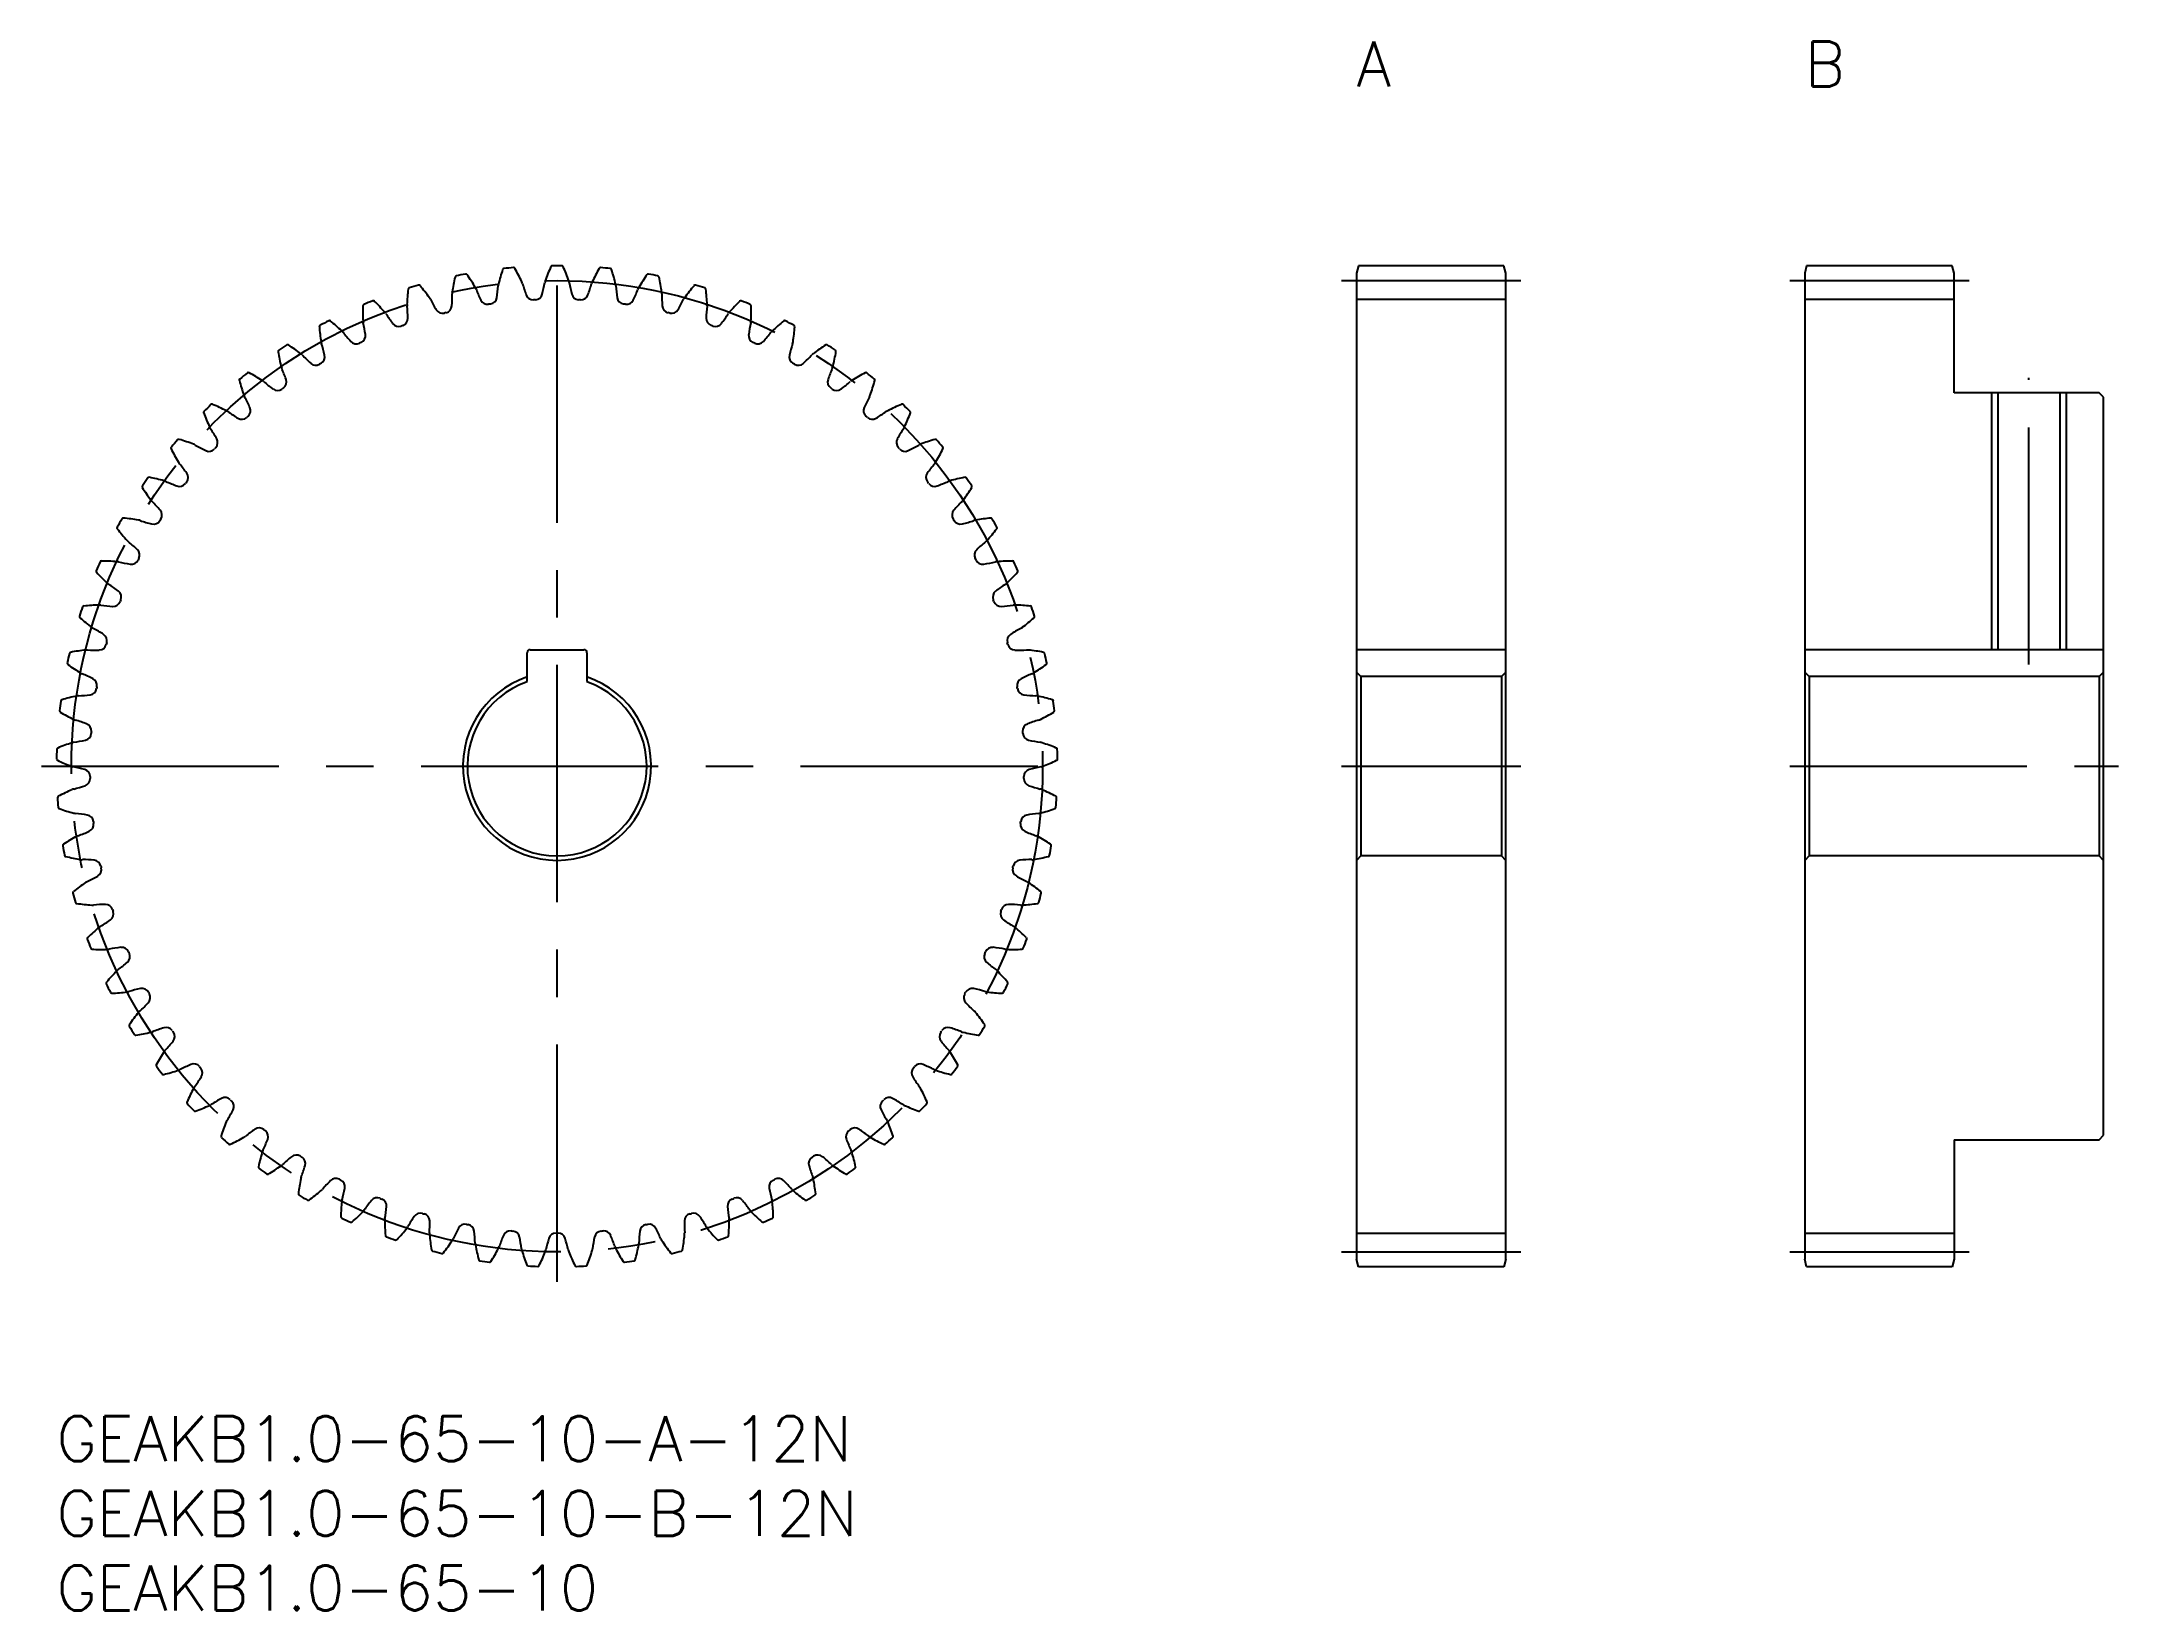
# Model space of a CAD drawing. Extents: x -1 to 138, y -13 to 92.
import ezdxf

# ---------------------------------------------------------------- set-up
doc = ezdxf.new("R2010")
doc.units = 0
doc.header["$LTSCALE"] = 0.5
doc.linetypes.add('CENTER', pattern=[50.8, 31.75, -6.35, 6.35, -6.35])
for name, color, linetype in [('MSM_CENTER', 1, 'CENTER'), ('MSM_CONTINUOUS', 7, 'CONTINUOUS'), ('MSM_NARROW', 5, 'CONTINUOUS'), ('MSM_PART_NUMBER', 7, 'CONTINUOUS')]:
    doc.layers.add(name, color=color, linetype=linetype)
doc.styles.get("Standard").update_dxf_attribs({"font": 'txt.shx', "height": 2, "bigfont": 'bigfont.shx'})

# ---------------------------------------------------------------- blocks, each defined once
blk = doc.blocks.new('*U3')
at = {"layer": 'MSM_PART_NUMBER'}
blk.add_text('GEAKB1.0-65-10-B-12N', height=3, dxfattribs=at).set_placement((0, -8))
blk = doc.blocks.new('*U4')
at = {"layer": 'MSM_PART_NUMBER'}
blk.add_text('GEAKB1.0-65-10-A-12N', height=3, dxfattribs=at).set_placement((0, -3))
blk = doc.blocks.new('*U5')
at = {"layer": 'MSM_PART_NUMBER'}
blk.add_text('GEAKB1.0-65-10', height=3, dxfattribs=at).set_placement((0, -13))
blk = doc.blocks.new('*U6')
at = {"layer": 'MSM_PART_NUMBER'}
blk.add_text('A', height=3, dxfattribs=at).set_placement((87, 89))
blk = doc.blocks.new('*U7')
at = {"layer": 'MSM_PART_NUMBER'}
blk.add_text('B', height=3, dxfattribs=at).set_placement((117, 89))

msp = doc.modelspace()

# ---------------------------------------------------------------- linework, layer by layer
at = {"layer": 'MSM_CENTER'}
for p, q in [((33.5, 9), (33.5, 78)), ((86, 76), (98, 76)), ((116, 76), (128, 76)), ((132, 50.3), (132, 69.5)), ((-1, 43.5), (68, 43.5)), ((86, 43.5), (98, 43.5)), ((116, 43.5), (138, 43.5)), ((86, 11), (98, 11)), ((116, 11), (128, 11))]:
    msp.add_line(p, q, dxfattribs=at)
msp.add_circle((33.5, 43.5), 32.5, dxfattribs=at)
at = {"layer": 'MSM_CONTINUOUS'}
for p, q in [((87.13, 77), (87, 76.5)), ((87, 76.5), (87, 10.5)), ((96.87, 77), (87.13, 77)), ((97, 76.5), (96.87, 77)), ((97, 10.5), (97, 76.5)), ((117.13, 77), (117, 76.5)), ((117, 76.5), (117, 10.5)), ((126.87, 77), (117.13, 77)), ((127, 76.5), (126.87, 77)), ((127, 68.5), (127, 76.5)), ((87, 74.75), (97, 74.75)), ((117, 74.75), (127, 74.75)), ((136.7, 68.5), (127, 68.5)), ((129.93, 68.5), (129.93, 51.3)), ((134.07, 68.5), (134.07, 51.3)), ((137, 68.2), (136.7, 68.5)), ((137, 18.8), (137, 68.2)), ((31.5, 49.16), (31.5, 51.1)), ((31.7, 51.3), (35.3, 51.3)), ((35.5, 51.1), (35.5, 49.16)), ((97, 51.3), (87, 51.3)), ((137, 51.3), (117, 51.3)), ((87.3, 49.5), (87, 49.8)), ((96.7, 49.5), (87.3, 49.5)), ((87.3, 49.5), (87.3, 37.5)), ((97, 49.8), (96.7, 49.5)), ((96.7, 49.5), (96.7, 37.5)), ((117.3, 49.5), (117, 49.8)), ((136.7, 49.5), (117.3, 49.5)), ((117.3, 49.5), (117.3, 37.5)), ((137, 49.8), (136.7, 49.5)), ((136.7, 49.5), (136.7, 37.5)), ((87.3, 37.5), (87, 37.2)), ((96.7, 37.5), (87.3, 37.5)), ((97, 37.2), (96.7, 37.5)), ((117.3, 37.5), (117, 37.2)), ((136.7, 37.5), (117.3, 37.5)), ((137, 37.2), (136.7, 37.5)), ((127, 18.5), (127, 10.5)), ((127, 18.5), (136.7, 18.5)), ((136.7, 18.5), (137, 18.8)), ((87, 12.25), (97, 12.25)), ((117, 12.25), (127, 12.25)), ((87.13, 10), (87, 10.5)), ((96.87, 10), (87.13, 10)), ((97, 10.5), (96.87, 10)), ((117.13, 10), (117, 10.5)), ((126.87, 10), (117.13, 10)), ((127, 10.5), (126.87, 10))]:
    msp.add_line(p, q, dxfattribs=at)
for centre, radius, start, end in [((40.13, 73.31), 10.83, 161.536, 166.9231), ((29.95, 76.71), 0.1, 96.0942, 161.5359), ((33.5, 43.5), 33.5, 94.9827, 96.0942), ((30.6, 76.77), 0.1, 29.541, 94.9827), ((21.26, 71.48), 10.83, 24.1538, 29.541), ((42.98, 72.53), 10.83, 155.9975, 161.3846), ((33.18, 76.9), 0.1, 90.5557, 155.9975), ((33.5, 43.5), 33.5, 89.4443, 90.5557), ((33.82, 76.9), 0.1, 24.0025, 89.4443), ((24.02, 72.53), 10.83, 18.6154, 24.0025), ((45.74, 71.48), 10.83, 150.459, 155.8462), ((36.4, 76.77), 0.1, 85.0169, 150.459), ((33.5, 43.5), 33.5, 83.9058, 85.0173), ((37.05, 76.71), 0.1, 18.464, 83.9058), ((26.87, 73.31), 10.83, 13.0769, 18.464), ((34.28, 74.03), 10.83, 172.6129, 178), ((23.64, 75.41), 0.1, 107.1711, 172.6129), ((33.5, 43.5), 33.5, 106.0596, 107.1711), ((24.26, 75.6), 0.1, 40.6179, 106.0596), ((16.11, 68.61), 10.83, 35.2308, 40.6179), ((16.48, 74.91), 10, 356.5677, 1.1321), ((27.31, 75.13), 0.829, 172.4613, 181.1319), ((37.23, 73.81), 10.83, 167.0744, 172.4615), ((26.77, 76.21), 0.1, 101.6327, 167.0744), ((33.5, 43.5), 33.5, 100.5212, 101.6327), ((27.4, 76.34), 0.1, 35.0794, 100.5212), ((18.62, 70.17), 10.83, 29.6923, 35.0794), ((27.31, 75.13), 0.829, 21.0219, 29.6925), ((37.42, 79.01), 10, 201.0217, 205.5862), ((19.59, 76.41), 10, 351.0292, 355.5936), ((30.39, 75.58), 0.829, 166.9229, 175.5935), ((30.39, 75.58), 0.829, 15.4835, 24.154), ((40.83, 78.47), 10, 195.4833, 200.0477), ((32.03, 75.22), 0.5, 272.6518, 345.4908), ((22.83, 77.6), 10, 345.4908, 350.0552), ((33.5, 75.73), 0.829, 161.3844, 170.055), ((33.5, 75.73), 0.829, 9.945, 18.6156), ((44.17, 77.6), 10, 189.9448, 194.5092), ((34.97, 75.22), 0.5, 194.5092, 267.3482), ((26.17, 78.47), 10, 339.9523, 344.5167), ((36.61, 75.58), 0.829, 155.846, 164.5165), ((36.61, 75.58), 0.829, 4.4065, 13.0771), ((47.41, 76.41), 10, 184.4064, 188.9708), ((29.58, 79.01), 10, 334.4138, 338.9783), ((39.69, 75.13), 0.829, 150.3075, 158.9781), ((48.38, 70.17), 10.83, 144.9206, 150.3077), ((39.6, 76.34), 0.1, 79.4784, 144.9206), ((33.5, 43.5), 33.5, 78.3673, 79.4788), ((40.23, 76.21), 0.1, 12.9256, 78.3673), ((29.77, 73.81), 10.83, 7.5385, 12.9256), ((39.69, 75.13), 0.829, 358.8681, 7.5387), ((50.52, 74.91), 10, 178.8679, 183.4323), ((50.89, 68.61), 10.83, 139.3821, 144.7692), ((42.74, 75.6), 0.1, 73.94, 139.3821), ((33.5, 43.5), 33.5, 72.8289, 73.9404), ((43.36, 75.41), 0.1, 7.3871, 72.8289), ((32.72, 74.03), 10.83, 2, 7.3871), ((31.33, 73.96), 10.83, 178.1513, 183.5385), ((20.61, 74.31), 0.1, 112.7096, 178.1513), ((33.5, 43.5), 33.5, 111.5981, 112.7096), ((21.21, 74.55), 0.1, 46.1563, 111.5981), ((13.77, 66.81), 10.83, 40.7692, 46.1563), ((21.35, 73.35), 0.829, 32.0989, 40.7694), ((30.52, 79.1), 10, 212.0987, 216.6631), ((24.29, 74.38), 0.829, 177.9998, 186.6704), ((13.53, 73.12), 10, 2.1061, 6.6706), ((24.29, 74.38), 0.829, 26.5604, 35.231), ((33.97, 79.22), 10, 206.5602, 211.1246), ((25.84, 74.31), 0.5, 211.1246, 283.9636), ((33.5, 43.5), 31.25, 103.7287, 103.9636), ((25.96, 74.34), 0.5, 283.7287, 356.5677), ((28.85, 74.91), 0.5, 205.5862, 278.4251), ((33.5, 43.5), 31.25, 98.1903, 98.4251), ((28.98, 74.93), 0.5, 278.1903, 351.0292), ((31.9, 75.21), 0.5, 200.0477, 272.8867), ((33.5, 43.5), 31.25, 92.6518, 92.8867), ((33.5, 43.5), 31.25, 87.1133, 87.3482), ((35.1, 75.21), 0.5, 267.1134, 339.9523), ((38.02, 74.93), 0.5, 188.9708, 261.8097), ((33.5, 43.5), 31.25, 81.5749, 81.8097), ((38.15, 74.91), 0.5, 261.5749, 334.4138), ((41.04, 74.34), 0.5, 183.4323, 256.2713), ((33.5, 43.5), 31.25, 76.0364, 76.2713), ((41.16, 74.31), 0.5, 256.0364, 328.8754), ((33.03, 79.22), 10, 328.8754, 333.4398), ((42.71, 74.38), 0.829, 144.769, 153.4396), ((53.47, 73.12), 10, 173.3294, 177.8939), ((42.71, 74.38), 0.829, 353.3296, 2.0002), ((36.48, 79.1), 10, 323.3369, 327.9013), ((45.65, 73.35), 0.829, 139.2306, 147.9011), ((53.23, 66.81), 10.83, 133.8437, 139.2308), ((45.79, 74.55), 0.1, 68.4019, 133.8437), ((33.5, 43.5), 33.5, 67.2904, 68.4019), ((46.39, 74.31), 0.1, 1.8487, 67.2904), ((35.67, 73.96), 10.83, 356.4615, 1.8487), ((17.69, 72.92), 0.1, 118.248, 183.6898), ((28.4, 73.61), 10.83, 183.6898, 189.0769), ((33.5, 43.5), 33.5, 117.1366, 118.248), ((18.27, 73.22), 0.1, 51.6948, 117.1366), ((11.61, 64.8), 10.83, 46.3077, 51.6948), ((18.52, 72.03), 0.829, 37.6373, 46.3079), ((27.1, 78.65), 10, 217.6371, 222.2016), ((20.18, 72.32), 0.5, 294.8057, 7.6446), ((21.35, 73.35), 0.829, 183.5383, 192.2088), ((10.76, 71.06), 10, 7.6446, 12.209), ((22.9, 73.43), 0.5, 216.6631, 289.502), ((33.5, 43.5), 31.25, 109.2672, 109.502), ((23.02, 73.47), 0.5, 289.2672, 2.1061), ((43.98, 73.47), 0.5, 177.8938, 250.7328), ((33.5, 43.5), 31.25, 70.498, 70.7328), ((44.1, 73.43), 0.5, 250.498, 323.3369), ((56.24, 71.06), 10, 167.791, 172.3554), ((46.82, 72.32), 0.5, 172.3554, 245.1944), ((45.65, 73.35), 0.829, 347.7912, 356.4617), ((39.9, 78.65), 10, 317.7984, 322.3629), ((48.48, 72.03), 0.829, 133.6921, 142.3627), ((55.39, 64.8), 10.83, 128.3052, 133.6923), ((48.73, 73.22), 0.1, 62.8634, 128.3052), ((33.5, 43.5), 33.5, 61.752, 62.8634), ((38.6, 73.61), 10.83, 350.9231, 356.3102), ((49.31, 72.92), 0.1, 356.3102, 61.752), ((14.93, 71.26), 0.1, 123.7865, 189.2283), ((25.52, 72.98), 10.83, 189.2283, 194.6154), ((33.5, 43.5), 33.5, 122.675, 123.7865), ((15.47, 71.61), 0.1, 57.2333, 122.675), ((9.66, 62.59), 10.83, 51.8462, 57.2333), ((15.84, 70.46), 0.829, 43.1758, 51.8463), ((23.74, 77.87), 10, 223.1756, 227.74), ((18.52, 72.03), 0.829, 189.0767, 197.7473), ((17.46, 70.9), 0.5, 300.3441, 13.1831), ((8.21, 68.73), 10, 13.1831, 17.7475), ((20.06, 72.27), 0.5, 222.2016, 295.0405), ((33.5, 43.5), 31.25, 114.8056, 115.0405), ((33.5, 43.5), 31.25, 64.9595, 65.1944), ((46.94, 72.27), 0.5, 244.9595, 317.7985), ((49.54, 70.9), 0.5, 166.8169, 239.6559), ((58.79, 68.73), 10, 162.2525, 166.8169), ((48.48, 72.03), 0.829, 342.2527, 350.9233), ((43.26, 77.87), 10, 312.26, 316.8244), ((51.16, 70.46), 0.829, 128.1537, 136.8242), ((57.34, 62.59), 10.83, 122.7667, 128.1538), ((51.53, 71.61), 0.1, 57.325, 122.7667), ((33.5, 43.5), 33.5, 56.2135, 57.325), ((41.48, 72.98), 10.83, 345.3846, 350.7717), ((52.07, 71.26), 0.1, 350.7717, 56.2135), ((33.5, 43.5), 33.5, 128.2135, 129.325), ((12.84, 69.74), 0.1, 62.7717, 128.2135), ((7.93, 60.2), 10.83, 57.3846, 62.7717), ((15.84, 70.46), 0.829, 194.6152, 203.2858), ((5.89, 66.18), 10, 18.7215, 23.286), ((17.35, 70.83), 0.5, 227.74, 300.579), ((33.5, 43.5), 31.25, 120.3441, 120.579), ((33.5, 43.5), 31.25, 59.421, 59.6559), ((49.65, 70.83), 0.5, 239.421, 312.26), ((61.11, 66.18), 10, 156.714, 161.2785), ((51.16, 70.46), 0.829, 336.7142, 345.3848), ((59.07, 60.2), 10.83, 117.2283, 122.6154), ((54.16, 69.74), 0.1, 51.7865, 117.2283), ((33.5, 43.5), 33.5, 50.675, 51.7865), ((12.33, 69.34), 0.1, 129.325, 194.7667), ((22.71, 72.07), 10.83, 194.7667, 200.1538), ((13.32, 68.63), 0.829, 200.1537, 208.8242), ((3.83, 63.4), 10, 24.26, 28.8244), ((13.32, 68.63), 0.829, 48.7142, 57.3848), ((20.47, 76.76), 10, 228.714, 233.2785), ((14.79, 69.15), 0.5, 233.2785, 306.1174), ((33.5, 43.5), 31.25, 125.8826, 126.1174), ((14.89, 69.22), 0.5, 305.8826, 18.7215), ((52.11, 69.22), 0.5, 161.2785, 234.1174), ((33.5, 43.5), 31.25, 53.8826, 54.1174), ((52.21, 69.15), 0.5, 233.8826, 306.7215), ((46.53, 76.76), 10, 306.7215, 311.286), ((53.68, 68.63), 0.829, 122.6152, 131.2858), ((63.17, 63.4), 10, 151.1756, 155.74), ((53.68, 68.63), 0.829, 331.1758, 339.8463), ((44.29, 72.07), 10.83, 339.8462, 345.2333), ((54.67, 69.34), 0.1, 345.2333, 50.675), ((9.94, 67.17), 0.1, 134.8634, 200.3052), ((20.01, 70.9), 10.83, 200.3052, 205.6923), ((33.5, 43.5), 33.5, 133.752, 134.8634), ((10.4, 67.63), 0.1, 68.3102, 133.752), ((6.44, 57.65), 10.83, 62.9231, 68.3102), ((10.99, 66.56), 0.829, 54.2527, 62.9233), ((17.32, 75.35), 10, 234.2525, 238.8169), ((12.4, 67.22), 0.5, 238.8169, 311.6559), ((33.5, 43.5), 31.25, 131.421, 131.6559), ((12.49, 67.31), 0.5, 311.421, 24.26), ((54.51, 67.31), 0.5, 155.74, 228.579), ((33.5, 43.5), 31.25, 48.3441, 48.579), ((54.6, 67.22), 0.5, 228.3441, 301.1831), ((49.68, 75.35), 10, 301.1831, 305.7475), ((56.01, 66.56), 0.829, 117.0767, 125.7473), ((60.56, 57.65), 10.83, 111.6898, 117.0769), ((56.6, 67.63), 0.1, 46.248, 111.6898), ((33.5, 43.5), 33.5, 45.1366, 46.248), ((46.99, 70.9), 10.83, 334.3077, 339.6948), ((57.06, 67.17), 0.1, 339.6948, 45.1366), ((33.5, 43.5), 33.5, 139.2904, 140.4019), ((8.18, 65.28), 0.1, 73.8487, 139.2904), ((5.2, 54.97), 10.83, 68.4615, 73.8487), ((10.99, 66.56), 0.829, 205.6921, 214.3627), ((2.05, 60.45), 10, 29.7984, 34.3629), ((10.29, 65.17), 0.5, 316.9595, 29.7985), ((56.71, 65.17), 0.5, 150.2015, 223.0405), ((64.95, 60.45), 10, 145.6371, 150.2016), ((56.01, 66.56), 0.829, 325.6373, 334.3079), ((61.8, 54.97), 10.83, 106.1513, 111.5385), ((58.82, 65.28), 0.1, 40.7096, 106.1513), ((33.5, 43.5), 33.5, 39.5981, 40.7096), ((7.76, 64.79), 0.1, 140.4019, 205.8437), ((17.42, 69.47), 10.83, 205.8437, 211.2308), ((8.87, 64.28), 0.829, 59.7912, 68.4617), ((14.32, 73.64), 10, 239.791, 244.3554), ((10.21, 65.07), 0.5, 244.3554, 317.1944), ((33.5, 43.5), 31.25, 136.9595, 137.1944), ((33.5, 43.5), 31.25, 42.8056, 43.0405), ((56.79, 65.07), 0.5, 222.8057, 295.6446), ((52.68, 73.64), 10, 295.6446, 300.209), ((58.13, 64.28), 0.829, 111.5383, 120.2088), ((49.58, 69.47), 10.83, 328.7692, 334.1563), ((59.24, 64.79), 0.1, 334.1563, 39.5981), ((33.5, 43.5), 33.5, 144.8289, 145.9404), ((6.2, 62.74), 0.1, 79.3871, 144.8289), ((4.22, 52.19), 10.83, 74, 79.3871), ((6.98, 61.81), 0.829, 65.3296, 74.0002), ((11.5, 71.65), 10, 245.3294, 249.8939), ((8.87, 64.28), 0.829, 211.2306, 219.9011), ((0.56, 57.33), 10, 35.3369, 39.9013), ((8.31, 62.83), 0.5, 322.4979, 35.3369), ((58.69, 62.83), 0.5, 144.6631, 217.502), ((66.44, 57.33), 10, 140.0987, 144.6631), ((58.13, 64.28), 0.829, 320.0989, 328.7694), ((55.5, 71.65), 10, 290.1061, 294.6706), ((60.02, 61.81), 0.829, 105.9998, 114.6704), ((62.78, 52.19), 10.83, 100.6129, 106), ((60.8, 62.74), 0.1, 35.1711, 100.6129), ((33.5, 43.5), 33.5, 34.0596, 35.1711), ((5.83, 62.21), 0.1, 145.9404, 211.3821), ((14.99, 67.8), 10.83, 211.3821, 216.7692), ((6.98, 61.81), 0.829, 216.769, 225.4396), ((-0.62, 54.09), 10, 40.8754, 45.4398), ((8.23, 62.73), 0.5, 249.8938, 322.7328), ((33.5, 43.5), 31.25, 142.498, 142.7328), ((33.5, 43.5), 31.25, 37.2672, 37.502), ((58.77, 62.73), 0.5, 217.2672, 290.1061), ((67.62, 54.09), 10, 134.5602, 139.1246), ((60.02, 61.81), 0.829, 314.5604, 323.231), ((52.01, 67.8), 10.83, 323.2308, 328.6179), ((61.17, 62.21), 0.1, 328.6179, 34.0596), ((33.5, 43.5), 33.5, 150.3673, 151.4788), ((4.47, 60.01), 0.1, 84.9256, 150.3673), ((3.52, 49.32), 10.83, 79.5385, 84.9256), ((5.34, 59.16), 0.829, 70.8681, 79.5387), ((8.88, 69.39), 10, 250.8679, 255.4323), ((6.5, 60.2), 0.5, 255.4323, 328.2713), ((33.5, 43.5), 31.25, 148.0364, 148.2713), ((6.56, 60.31), 0.5, 328.0364, 40.8754), ((60.44, 60.31), 0.5, 139.1246, 211.9636), ((33.5, 43.5), 31.25, 31.7287, 31.9636), ((60.5, 60.2), 0.5, 211.7287, 284.5677), ((58.12, 69.39), 10, 284.5677, 289.1321), ((61.66, 59.16), 0.829, 100.4613, 109.1319), ((63.48, 49.32), 10.83, 95.0744, 100.4615), ((62.53, 60.01), 0.1, 29.6327, 95.0744), ((33.5, 43.5), 33.5, 28.5212, 29.6327), ((4.15, 59.45), 0.1, 151.4788, 216.9206), ((12.73, 65.9), 10.83, 216.9206, 222.3077), ((5.34, 59.16), 0.829, 222.3075, 230.9781), ((-1.48, 50.75), 10, 46.4138, 50.9783), ((68.48, 50.75), 10, 129.0217, 133.5862), ((61.66, 59.16), 0.829, 309.0219, 317.6925), ((54.27, 65.9), 10.83, 317.6923, 323.0794), ((62.85, 59.45), 0.1, 323.0794, 28.5212), ((33.5, 43.5), 33.5, 155.9058, 157.0173), ((3.01, 57.14), 0.1, 90.464, 155.9058), ((3.1, 46.4), 10.83, 85.0769, 90.464), ((3.96, 56.37), 0.829, 76.4065, 85.0771), ((6.5, 66.9), 10, 256.4064, 260.9708), ((5.01, 57.51), 0.5, 260.9708, 333.8097), ((5.07, 57.63), 0.5, 333.5749, 46.4138), ((33.5, 43.5), 31.25, 153.5749, 153.8097), ((61.93, 57.63), 0.5, 133.5861, 206.4251), ((33.5, 43.5), 31.25, 26.1903, 26.4251), ((61.99, 57.51), 0.5, 206.1903, 279.0292), ((60.5, 66.9), 10, 279.0292, 283.5936), ((63.04, 56.37), 0.829, 94.9229, 103.5935), ((63.9, 46.4), 10.83, 89.536, 94.9231), ((63.99, 57.14), 0.1, 24.0942, 89.536), ((33.5, 43.5), 33.5, 22.9827, 24.0942), ((2.75, 56.54), 0.1, 157.0173, 222.459), ((10.67, 63.79), 10.83, 222.459, 227.8462), ((3.96, 56.37), 0.829, 227.846, 236.5165), ((-2.02, 47.34), 10, 51.9523, 56.5167), ((69.02, 47.34), 10, 123.4833, 128.0477), ((63.04, 56.37), 0.829, 303.4835, 312.154), ((56.33, 63.79), 10.83, 312.1538, 317.541), ((64.25, 56.54), 0.1, 317.541, 22.9827), ((1.84, 54.13), 0.1, 96.0025, 161.4443), ((2.96, 43.45), 10.83, 90.6154, 96.0025), ((2.85, 53.46), 0.829, 81.945, 90.6156), ((4.37, 64.18), 10, 261.9448, 266.5092), ((3.79, 54.7), 0.5, 266.5092, 339.3482), ((3.84, 54.82), 0.5, 339.1133, 51.9523), ((33.5, 43.5), 31.25, 159.1133, 159.3482), ((63.16, 54.82), 0.5, 128.0477, 200.8867), ((33.5, 43.5), 31.25, 20.6518, 20.8867), ((63.21, 54.7), 0.5, 200.6518, 273.4908), ((62.63, 64.18), 10, 273.4908, 278.0552), ((64.15, 53.46), 0.829, 89.3844, 98.055), ((64.04, 43.45), 10.83, 83.9975, 89.3846), ((65.16, 54.13), 0.1, 18.5557, 83.9975), ((33.5, 43.5), 33.5, 161.4443, 162.5557), ((1.64, 53.51), 0.1, 162.5557, 227.9975), ((8.82, 61.49), 10.83, 227.9975, 233.3846), ((58.18, 61.49), 10.83, 306.6154, 312.0025), ((33.5, 43.5), 33.5, 17.4443, 18.5557), ((65.36, 53.51), 0.1, 312.0025, 17.4443), ((2.85, 53.46), 0.829, 233.3844, 242.055), ((-2.22, 43.89), 10, 57.4908, 62.0552), ((2.85, 51.78), 0.5, 272.0477, 344.8867), ((2.88, 51.9), 0.5, 344.6518, 57.4908), ((33.5, 43.5), 31.25, 164.6518, 164.8867), ((64.12, 51.9), 0.5, 122.5092, 195.3482), ((33.5, 43.5), 31.25, 15.1133, 15.3482), ((64.15, 51.78), 0.5, 195.1134, 267.9523), ((69.22, 43.89), 10, 117.9448, 122.5092), ((64.15, 53.46), 0.829, 297.945, 306.6156), ((33.5, 43.5), 33.5, 166.9827, 168.0942), ((0.82, 50.39), 0.1, 168.0942, 233.536), ((7.2, 59.02), 10.83, 233.536, 238.9231), ((0.96, 51.02), 0.1, 101.541, 166.9827), ((3.11, 40.51), 10.83, 96.1538, 101.541), ((2.03, 50.45), 0.829, 87.4835, 96.154), ((2.51, 61.27), 10, 267.4833, 272.0477), ((31.7, 51.1), 0.2, 90, 180), ((35.3, 51.1), 0.2, 0, 90), ((64.49, 61.27), 10, 267.9523, 272.5167), ((64.97, 50.45), 0.829, 83.8459, 92.5165), ((63.89, 40.51), 10.83, 78.459, 83.8462), ((59.8, 59.02), 10.83, 301.0769, 306.464), ((66.04, 51.02), 0.1, 13.0173, 78.459), ((33.5, 43.5), 33.5, 11.9058, 13.0173), ((66.18, 50.39), 0.1, 306.464, 11.9058), ((2.03, 50.45), 0.829, 238.9229, 247.5935), ((-2.09, 40.44), 10, 63.0292, 67.5936), ((2.19, 48.78), 0.5, 277.5862, 350.4251), ((2.21, 48.91), 0.5, 350.1903, 63.0292), ((33.5, 43.5), 31.25, 170.1903, 170.4251), ((33.5, 43.5), 6.3, 108.5094, 71.4906), ((33.5, 43.5), 6, 109.4712, 70.5288), ((64.79, 48.91), 0.5, 116.9708, 189.8097), ((33.5, 43.5), 31.25, 9.5749, 9.8097), ((64.81, 48.78), 0.5, 189.5749, 262.4138), ((69.09, 40.44), 10, 112.4064, 116.9708), ((64.97, 50.45), 0.829, 292.4065, 301.0771), ((33.5, 43.5), 33.5, 172.5212, 173.6327), ((0.38, 47.85), 0.1, 107.0794, 172.5212), ((3.54, 37.59), 10.83, 101.6923, 107.0794), ((1.51, 47.38), 0.829, 93.0219, 101.6925), ((0.94, 58.2), 10, 273.0217, 277.5862), ((66.06, 58.2), 10, 262.4138, 266.9783), ((65.49, 47.38), 0.829, 78.3075, 86.9781), ((63.46, 37.59), 10.83, 72.9206, 78.3077), ((66.62, 47.85), 0.1, 7.4788, 72.9206), ((33.5, 43.5), 33.5, 6.3673, 7.4788), ((0.31, 47.2), 0.1, 173.6327, 239.0744), ((5.82, 56.41), 10.83, 239.0744, 244.4615), ((1.51, 47.38), 0.829, 244.4613, 253.1319), ((-1.63, 37.02), 10, 68.5677, 73.1321), ((1.84, 45.86), 0.5, 355.7287, 68.5677), ((65.16, 45.86), 0.5, 111.4323, 184.2713), ((68.63, 37.02), 10, 106.8679, 111.4323), ((65.49, 47.38), 0.829, 286.8681, 295.5387), ((61.18, 56.41), 10.83, 295.5385, 300.9256), ((66.69, 47.2), 0.1, 300.9256, 6.3673), ((33.5, 43.5), 33.5, 178.0596, 179.1711), ((0.12, 44.63), 0.1, 112.6179, 178.0596), ((4.25, 34.72), 10.83, 107.2308, 112.6179), ((1.28, 44.28), 0.829, 98.5604, 107.231), ((-0.33, 54.99), 10, 278.5602, 283.1246), ((1.83, 45.73), 0.5, 283.1246, 355.9636), ((33.5, 43.5), 31.25, 175.7287, 175.9636), ((33.5, 43.5), 31.25, 4.0364, 4.2713), ((65.17, 45.73), 0.5, 184.0364, 256.8754), ((67.33, 54.99), 10, 256.8754, 261.4398), ((65.72, 44.28), 0.829, 72.769, 81.4396), ((62.75, 34.72), 10.83, 67.3821, 72.7692), ((66.88, 44.63), 0.1, 1.94, 67.3821), ((33.5, 43.5), 33.5, 0.8289, 1.9404), ((0.1, 43.98), 0.1, 179.1711, 244.6129), ((4.71, 53.68), 10.83, 244.6129, 250), ((1.28, 44.28), 0.829, 249.9998, 258.6704), ((-0.84, 33.66), 10, 74.1061, 78.6706), ((1.76, 42.8), 0.5, 1.2672, 74.1061), ((65.24, 42.8), 0.5, 105.8938, 178.7328), ((67.84, 33.66), 10, 101.3294, 105.8939), ((65.72, 44.28), 0.829, 281.3296, 290.0002), ((62.29, 53.68), 10.83, 290, 295.3871), ((66.9, 43.98), 0.1, 295.3871, 0.8289), ((5.23, 31.94), 10.83, 112.7692, 118.1563), ((1.36, 41.17), 0.829, 104.0989, 112.7694), ((-1.28, 51.67), 10, 284.0987, 288.6631), ((1.76, 42.67), 0.5, 288.6631, 1.502), ((33.5, 43.5), 31.25, 181.2672, 181.502), ((33.5, 43.5), 31.25, 358.498, 358.7328), ((65.24, 42.67), 0.5, 178.498, 251.3369), ((68.28, 51.67), 10, 251.3369, 255.9013), ((65.64, 41.17), 0.829, 67.2306, 75.9011), ((61.77, 31.94), 10.83, 61.8437, 67.2308), ((0.17, 41.4), 0.1, 118.1563, 183.5981), ((33.5, 43.5), 33.5, 183.5981, 184.7096), ((0.21, 40.76), 0.1, 184.7096, 250.1513), ((3.86, 50.85), 10.83, 250.1513, 255.5385), ((1.36, 41.17), 0.829, 255.5383, 264.2088), ((0.27, 30.39), 10, 79.6446, 84.209), ((66.73, 30.39), 10, 95.791, 100.3554), ((65.64, 41.17), 0.829, 275.7912, 284.4617), ((63.14, 50.85), 10.83, 284.4615, 289.8487), ((66.79, 40.76), 0.1, 289.8487, 355.2904), ((66.83, 41.4), 0.1, 356.4019, 61.8437), ((33.5, 43.5), 33.5, 355.2904, 356.4019), ((-1.91, 48.27), 10, 289.6371, 294.2016), ((1.97, 39.74), 0.5, 6.8056, 79.6446), ((1.99, 39.61), 0.5, 294.2015, 7.0405), ((33.5, 43.5), 31.25, 186.8056, 187.0405), ((33.5, 43.5), 31.25, 352.9595, 353.1944), ((65.01, 39.61), 0.5, 172.9595, 245.7985), ((65.03, 39.74), 0.5, 100.3554, 173.1944), ((68.91, 48.27), 10, 245.7984, 250.3629), ((0.52, 38.2), 0.1, 123.6948, 189.1366), ((33.5, 43.5), 33.5, 189.1366, 190.248), ((6.48, 29.27), 10.83, 118.3077, 123.6948), ((0.63, 37.56), 0.1, 190.248, 255.6898), ((1.73, 38.07), 0.829, 109.6373, 118.3079), ((65.27, 38.07), 0.829, 61.6921, 70.3627), ((60.52, 29.27), 10.83, 56.3052, 61.6923), ((66.37, 37.56), 0.1, 284.3102, 349.752), ((33.5, 43.5), 33.5, 349.752, 350.8634), ((66.48, 38.2), 0.1, 350.8634, 56.3052), ((3.29, 47.96), 10.83, 255.6898, 261.0769), ((1.73, 38.07), 0.829, 261.0767, 269.7473), ((1.69, 27.25), 10, 85.1831, 89.7475), ((-2.2, 44.83), 10, 295.1756, 299.74), ((2.48, 36.71), 0.5, 12.3441, 85.1831), ((2.51, 36.59), 0.5, 299.74, 12.579), ((33.5, 43.5), 31.25, 192.3441, 192.579), ((64.49, 36.59), 0.5, 167.421, 240.26), ((33.5, 43.5), 31.25, 347.421, 347.6559), ((64.52, 36.71), 0.5, 94.8169, 167.6559), ((69.2, 44.83), 10, 240.26, 244.8244), ((65.31, 27.25), 10, 90.2525, 94.8169), ((65.27, 38.07), 0.829, 270.2527, 278.9233), ((63.71, 47.96), 10.83, 278.9231, 284.3102), ((1.19, 35.04), 0.1, 129.2333, 194.675), ((33.5, 43.5), 33.5, 194.675, 195.7865), ((7.98, 26.72), 10.83, 123.8462, 129.2333), ((2.41, 35.03), 0.829, 115.1758, 123.8463), ((64.59, 35.03), 0.829, 56.1536, 64.8242), ((59.02, 26.72), 10.83, 50.7667, 56.1538), ((33.5, 43.5), 33.5, 344.2135, 345.325), ((65.81, 35.04), 0.1, 345.325, 50.7667), ((1.36, 34.41), 0.1, 195.7865, 261.2283), ((3, 45.02), 10.83, 261.2283, 266.6154), ((2.41, 35.03), 0.829, 266.6152, 275.2858), ((3.4, 24.25), 10, 90.7215, 95.286), ((3.28, 33.75), 0.5, 17.8826, 90.7215), ((3.32, 33.63), 0.5, 305.2785, 18.1174), ((33.5, 43.5), 31.25, 197.8826, 198.1174), ((63.68, 33.63), 0.5, 161.8826, 234.7215), ((33.5, 43.5), 31.25, 341.8826, 342.1174), ((63.72, 33.75), 0.5, 89.2785, 162.1174), ((63.6, 24.25), 10, 84.714, 89.2785), ((64.59, 35.03), 0.829, 264.7142, 273.3848), ((64, 45.02), 10.83, 273.3846, 278.7717), ((65.64, 34.41), 0.1, 278.7717, 344.2135), ((2.16, 31.96), 0.1, 134.7717, 200.2135), ((9.72, 24.34), 10.83, 129.3846, 134.7717), ((3.37, 32.07), 0.829, 120.7142, 129.3848), ((-2.16, 41.38), 10, 300.714, 305.2785), ((69.16, 41.38), 10, 234.7215, 239.286), ((63.63, 32.07), 0.829, 50.6152, 59.2858), ((57.28, 24.34), 10.83, 45.2283, 50.6154), ((64.84, 31.96), 0.1, 339.7865, 45.2283), ((33.5, 43.5), 33.5, 200.2135, 201.325), ((2.39, 31.35), 0.1, 201.325, 266.7667), ((2.99, 42.07), 10.83, 266.7667, 272.1538), ((3.37, 32.07), 0.829, 272.1537, 280.8242), ((5.4, 21.44), 10, 96.26, 100.8244), ((4.37, 30.88), 0.5, 23.421, 96.26), ((4.42, 30.76), 0.5, 310.8169, 23.6559), ((33.5, 43.5), 31.25, 203.421, 203.6559), ((62.58, 30.76), 0.5, 156.3441, 229.1831), ((33.5, 43.5), 31.25, 336.3441, 336.579), ((62.63, 30.88), 0.5, 83.74, 156.579), ((61.6, 21.44), 10, 79.1756, 83.74), ((63.63, 32.07), 0.829, 259.1758, 267.8463), ((64.01, 42.07), 10.83, 267.8462, 273.2333), ((64.61, 31.35), 0.1, 273.2333, 338.675), ((33.5, 43.5), 33.5, 338.675, 339.7865), ((11.68, 22.13), 10.83, 134.9231, 140.3102), ((4.61, 29.22), 0.829, 126.2527, 134.9233), ((-1.79, 37.95), 10, 306.2525, 310.8169), ((68.79, 37.95), 10, 229.1831, 233.7475), ((62.39, 29.22), 0.829, 45.0767, 53.7473), ((55.32, 22.13), 10.83, 39.6898, 45.0769), ((3.42, 28.99), 0.1, 140.3102, 205.752), ((33.5, 43.5), 33.5, 205.752, 206.8634), ((3.7, 28.41), 0.1, 206.8634, 272.3052), ((3.27, 39.13), 10.83, 272.3052, 277.6923), ((4.61, 29.22), 0.829, 277.6921, 286.3627), ((7.66, 18.83), 10, 101.7984, 106.3629), ((5.72, 28.13), 0.5, 28.9595, 101.7985), ((5.78, 28.01), 0.5, 316.3554, 29.1944), ((33.5, 43.5), 31.25, 208.9595, 209.1944), ((61.22, 28.01), 0.5, 150.8057, 223.6446), ((33.5, 43.5), 31.25, 330.8056, 331.0405), ((61.28, 28.13), 0.5, 78.2015, 151.0405), ((59.34, 18.83), 10, 73.6371, 78.2015), ((62.39, 29.22), 0.829, 253.6373, 262.3079), ((63.73, 39.13), 10.83, 262.3077, 267.6948), ((63.3, 28.41), 0.1, 267.6948, 333.1366), ((33.5, 43.5), 33.5, 333.1366, 334.248), ((63.58, 28.99), 0.1, 334.248, 39.6898), ((13.84, 20.13), 10.83, 140.4615, 145.8487), ((6.13, 26.5), 0.829, 131.7912, 140.4617), ((-1.09, 34.57), 10, 311.791, 316.3554), ((68.09, 34.57), 10, 223.6446, 228.209), ((60.87, 26.5), 0.829, 39.5383, 48.2088), ((53.16, 20.13), 10.83, 34.1513, 39.5385), ((4.96, 26.15), 0.1, 145.8487, 211.2904), ((33.5, 43.5), 33.5, 211.2904, 212.4019), ((5.3, 25.6), 0.1, 212.4019, 277.8437), ((3.84, 36.24), 10.83, 277.8437, 283.2308), ((6.13, 26.5), 0.829, 283.2306, 291.9011), ((10.16, 16.45), 10, 107.3369, 111.9013), ((7.33, 25.52), 0.5, 34.498, 107.3369), ((-0.07, 31.27), 10, 317.3294, 321.8939), ((33.5, 43.5), 31.25, 214.498, 214.7328), ((7.41, 25.41), 0.5, 321.8938, 34.7328), ((59.59, 25.41), 0.5, 145.2672, 218.1061), ((33.5, 43.5), 31.25, 325.2672, 325.502), ((67.07, 31.27), 10, 218.1061, 222.6706), ((59.67, 25.52), 0.5, 72.6631, 145.502), ((56.84, 16.45), 10, 68.0987, 72.6631), ((60.87, 26.5), 0.829, 248.0989, 256.7694), ((63.16, 36.24), 10.83, 256.7692, 262.1563), ((61.7, 25.6), 0.1, 262.1563, 327.5981), ((33.5, 43.5), 33.5, 327.5981, 328.7096), ((62.04, 26.15), 0.1, 328.7096, 34.1513), ((16.19, 18.34), 10.83, 146, 151.3871), ((7.89, 23.93), 0.829, 137.3296, 146.0002), ((59.11, 23.93), 0.829, 33.9998, 42.6704), ((50.81, 18.34), 10.83, 28.6129, 34), ((6.77, 23.48), 0.1, 151.3871, 216.8289), ((33.5, 43.5), 33.5, 216.8289, 217.9404), ((7.16, 22.96), 0.1, 217.9404, 283.3821), ((4.67, 33.41), 10.83, 283.3821, 288.7692), ((7.89, 23.93), 0.829, 288.769, 297.4396), ((12.88, 14.32), 10, 112.8754, 117.4398), ((9.19, 23.08), 0.5, 40.0364, 112.8754), ((1.27, 28.09), 10, 322.8679, 327.4323), ((33.5, 43.5), 31.25, 220.0364, 220.2713), ((9.27, 22.98), 0.5, 327.4323, 40.2713), ((57.73, 22.98), 0.5, 139.7287, 212.5677), ((65.73, 28.09), 10, 212.5677, 217.1321), ((33.5, 43.5), 31.25, 319.7287, 319.9636), ((57.81, 23.08), 0.5, 67.1246, 139.9636), ((54.12, 14.32), 10, 62.5602, 67.1246), ((59.11, 23.93), 0.829, 242.5604, 251.231), ((62.33, 33.41), 10.83, 251.2308, 256.6179), ((59.84, 22.96), 0.1, 256.6179, 322.0596), ((33.5, 43.5), 33.5, 322.0596, 323.1711), ((60.23, 23.48), 0.1, 323.1711, 28.6129), ((8.82, 20.99), 0.1, 156.9256, 222.3673), ((18.7, 16.79), 10.83, 151.5385, 156.9256), ((33.5, 43.5), 33.5, 222.3673, 223.4788), ((9.9, 21.55), 0.829, 142.8681, 151.5387), ((9.9, 21.55), 0.829, 294.3075, 302.9781), ((15.8, 12.47), 10, 118.4138, 122.9783), ((11.28, 20.83), 0.5, 45.5749, 118.4138), ((33.5, 43.5), 31.25, 225.5749, 225.8097), ((11.37, 20.73), 0.5, 332.9708, 45.8097), ((55.63, 20.73), 0.5, 134.1903, 207.0292), ((33.5, 43.5), 31.25, 314.1903, 314.4251), ((55.72, 20.83), 0.5, 61.5861, 134.4251), ((51.2, 12.47), 10, 57.0217, 61.5862), ((57.1, 21.55), 0.829, 237.0219, 245.6925), ((57.1, 21.55), 0.829, 28.4613, 37.1319), ((33.5, 43.5), 33.5, 316.5212, 317.6327), ((48.3, 16.79), 10.83, 23.0744, 28.4615), ((58.18, 20.99), 0.1, 317.6327, 23.0744), ((9.26, 20.52), 0.1, 223.4788, 288.9206), ((5.78, 30.67), 10.83, 288.9206, 294.3077), ((21.34, 15.48), 10.83, 157.0769, 162.464), ((12.13, 19.38), 0.829, 148.4065, 157.0771), ((2.91, 25.05), 10, 328.4064, 332.9708), ((64.09, 25.05), 10, 207.0292, 211.5936), ((54.87, 19.38), 0.829, 22.9229, 31.5935), ((45.66, 15.48), 10.83, 17.536, 22.9231), ((61.22, 30.67), 10.83, 245.6923, 251.0794), ((57.74, 20.52), 0.1, 251.0794, 316.5212), ((11.11, 18.72), 0.1, 162.464, 227.9058), ((33.5, 43.5), 33.5, 227.9058, 229.0173), ((11.6, 18.29), 0.1, 229.0173, 294.459), ((7.15, 28.06), 10.83, 294.459, 299.8462), ((12.13, 19.38), 0.829, 299.846, 308.5165), ((18.87, 10.91), 10, 123.9523, 128.5167), ((13.57, 18.79), 0.5, 51.1134, 123.9523), ((4.83, 22.18), 10, 333.9448, 338.5092), ((33.5, 43.5), 31.25, 231.1133, 231.3482), ((13.67, 18.7), 0.5, 338.5092, 51.3482), ((53.33, 18.7), 0.5, 128.6518, 201.4908), ((62.17, 22.18), 10, 201.4908, 206.0552), ((33.5, 43.5), 31.25, 308.6518, 308.8867), ((53.43, 18.79), 0.5, 56.0477, 128.8867), ((48.13, 10.91), 10, 51.4833, 56.0477), ((54.87, 19.38), 0.829, 231.4835, 240.154), ((59.85, 28.06), 10.83, 240.1538, 245.541), ((55.4, 18.29), 0.1, 245.541, 310.9827), ((33.5, 43.5), 33.5, 310.9827, 312.0942), ((55.89, 18.72), 0.1, 312.0942, 17.5359), ((24.11, 14.44), 10.83, 162.6154, 168.0025), ((13.61, 16.67), 0.1, 168.0025, 233.4443), ((14.56, 17.43), 0.829, 153.945, 162.6156), ((8.76, 25.59), 10.83, 299.9975, 305.3846), ((14.56, 17.43), 0.829, 305.3844, 314.055), ((22.09, 9.65), 10, 129.4908, 134.0552), ((16.05, 16.98), 0.5, 56.6518, 129.4908), ((33.5, 43.5), 31.25, 236.6518, 236.8867), ((7.02, 19.52), 10, 339.4833, 344.0477), ((16.16, 16.91), 0.5, 344.0477, 56.8867), ((50.84, 16.91), 0.5, 123.1134, 195.9523), ((59.98, 19.52), 10, 195.9523, 200.5167), ((33.5, 43.5), 31.25, 303.1133, 303.3482), ((50.95, 16.98), 0.5, 50.5093, 123.3482), ((44.91, 9.65), 10, 45.9448, 50.5092), ((52.44, 17.43), 0.829, 225.945, 234.6156), ((58.24, 25.59), 10.83, 234.6154, 240.0025), ((52.44, 17.43), 0.829, 17.3844, 26.055), ((42.89, 14.44), 10.83, 11.9975, 17.3846), ((53.39, 16.67), 0.1, 306.5557, 11.9975), ((33.5, 43.5), 33.5, 233.4443, 234.5557), ((14.13, 16.29), 0.1, 234.5557, 299.9975), ((26.95, 13.67), 10.83, 168.1538, 173.541), ((17.16, 15.72), 0.829, 159.4835, 168.154), ((25.41, 8.7), 10, 135.0292, 139.5936), ((18.69, 15.42), 0.5, 62.1903, 135.0292), ((33.5, 43.5), 31.25, 242.1903, 242.4251), ((18.8, 15.36), 0.5, 349.5861, 62.4251), ((48.2, 15.36), 0.5, 117.5749, 190.4138), ((33.5, 43.5), 31.25, 297.5749, 297.8097), ((48.31, 15.42), 0.5, 44.9708, 117.8097), ((41.59, 8.7), 10, 40.4064, 44.9708), ((49.84, 15.72), 0.829, 11.846, 20.5165), ((40.05, 13.67), 10.83, 6.459, 11.8462), ((52.87, 16.29), 0.1, 240.0025, 305.4443), ((33.5, 43.5), 33.5, 305.4443, 306.5557), ((16.29, 14.88), 0.1, 173.541, 238.9827), ((33.5, 43.5), 33.5, 238.9827, 240.0942), ((16.85, 14.55), 0.1, 240.0942, 305.536), ((10.61, 23.28), 10.83, 305.536, 310.9231), ((17.16, 15.72), 0.829, 310.9229, 319.5935), ((29.86, 13.18), 10.83, 173.6923, 179.0794), ((19.92, 14.28), 0.829, 165.0219, 173.6925), ((9.46, 17.07), 10, 345.0217, 349.5862), ((28.8, 8.08), 10, 140.5677, 145.1321), ((21.47, 14.12), 0.5, 67.7287, 140.5677), ((33.5, 43.5), 31.25, 247.7287, 247.9636), ((21.59, 14.07), 0.5, 355.1246, 67.9636), ((12.12, 14.88), 10, 350.5602, 355.1246), ((45.41, 14.07), 0.5, 112.0364, 184.8754), ((54.88, 14.88), 10, 184.8754, 189.4398), ((33.5, 43.5), 31.25, 292.0364, 292.2713), ((45.53, 14.12), 0.5, 39.4323, 112.2713), ((38.2, 8.08), 10, 34.8679, 39.4323), ((57.54, 17.07), 10, 190.4138, 194.9783), ((47.08, 14.28), 0.829, 6.3075, 14.9781), ((37.14, 13.18), 10.83, 0.9206, 6.3077), ((49.84, 15.72), 0.829, 220.4065, 229.0771), ((56.39, 23.28), 10.83, 229.0769, 234.464), ((50.15, 14.55), 0.1, 234.464, 299.9058), ((33.5, 43.5), 33.5, 299.9058, 301.0173), ((50.71, 14.88), 0.1, 301.0173, 6.459), ((19.13, 13.35), 0.1, 179.0794, 244.5212), ((33.5, 43.5), 33.5, 244.5212, 245.6327), ((19.72, 13.08), 0.1, 245.6327, 311.0744), ((12.67, 21.17), 10.83, 311.0744, 316.4615), ((19.92, 14.28), 0.829, 316.4614, 325.1319), ((32.81, 12.97), 10.83, 179.2308, 184.6179), ((22.8, 13.1), 0.829, 170.5604, 179.231), ((14.92, 19.26), 10.83, 316.6129, 322), ((22.8, 13.1), 0.829, 321.9998, 330.6704), ((32.24, 7.8), 10, 146.1061, 150.6706), ((24.36, 13.09), 0.5, 73.2672, 146.1061), ((33.5, 43.5), 31.25, 253.2672, 253.502), ((24.48, 13.06), 0.5, 0.6631, 73.502), ((14.98, 12.95), 10, 356.0987, 0.6631), ((35.7, 7.84), 10, 151.6446, 156.209), ((27.34, 12.35), 0.5, 78.8057, 151.6446), ((33.5, 43.5), 31.25, 258.8056, 259.0405), ((27.46, 12.33), 0.5, 6.2015, 79.0405), ((39.54, 12.33), 0.5, 100.9595, 173.7985), ((33.5, 43.5), 31.25, 280.9595, 281.1944), ((39.66, 12.35), 0.5, 28.3554, 101.1944), ((31.3, 7.84), 10, 23.791, 28.3554), ((42.52, 13.06), 0.5, 106.498, 179.3369), ((52.02, 12.95), 10, 179.3369, 183.9013), ((33.5, 43.5), 31.25, 286.498, 286.7328), ((42.64, 13.09), 0.5, 33.8938, 106.7328), ((34.76, 7.8), 10, 29.3294, 33.8939), ((44.2, 13.1), 0.829, 209.3296, 218.0002), ((52.08, 19.26), 10.83, 218, 223.3871), ((34.19, 12.97), 10.83, 355.3821, 0.7692), ((44.2, 13.1), 0.829, 0.769, 9.4396), ((47.08, 14.28), 0.829, 214.8681, 223.5387), ((54.33, 21.17), 10.83, 223.5385, 228.9256), ((47.28, 13.08), 0.1, 228.9256, 294.3673), ((33.5, 43.5), 33.5, 294.3673, 295.4788), ((47.87, 13.35), 0.1, 295.4788, 0.9206), ((22.11, 12.1), 0.1, 184.6179, 250.0596), ((33.5, 43.5), 33.5, 250.0596, 251.1711), ((22.72, 11.89), 0.1, 251.1711, 316.6129), ((25.79, 12.21), 0.829, 176.0989, 184.7694), ((35.76, 13.04), 10.83, 184.7692, 190.1563), ((25.19, 11.15), 0.1, 190.1563, 255.5981), ((17.35, 17.58), 10.83, 322.1513, 327.5385), ((25.79, 12.21), 0.829, 327.5383, 336.2088), ((18.02, 11.3), 10, 1.6371, 6.2016), ((28.84, 11.61), 0.829, 181.6373, 190.3079), ((38.69, 13.4), 10.83, 190.3077, 195.6948), ((19.92, 16.14), 10.83, 327.6898, 333.0769), ((28.84, 11.61), 0.829, 333.0767, 341.7473), ((39.13, 8.22), 10, 157.1831, 161.7475), ((30.37, 11.9), 0.5, 84.3441, 157.1831), ((33.5, 43.5), 31.25, 264.3441, 264.579), ((30.5, 11.89), 0.5, 11.74, 84.579), ((21.2, 9.96), 10, 7.1756, 11.74), ((31.94, 11.31), 0.829, 187.1758, 195.8463), ((31.94, 11.31), 0.829, 338.6152, 347.2858), ((42.51, 8.93), 10, 162.7215, 167.286), ((33.43, 11.75), 0.5, 89.8826, 162.7215), ((33.5, 43.5), 31.25, 269.8826, 270.1174), ((33.57, 11.75), 0.5, 17.2785, 90.1174), ((24.49, 8.93), 10, 12.714, 17.2785), ((35.06, 11.31), 0.829, 192.7142, 201.3848), ((35.06, 11.31), 0.829, 344.1537, 352.8242), ((45.8, 9.96), 10, 168.26, 172.8244), ((36.5, 11.89), 0.5, 95.421, 168.26), ((33.5, 43.5), 31.25, 275.421, 275.6559), ((36.63, 11.9), 0.5, 22.8169, 95.6559), ((27.87, 8.22), 10, 18.2525, 22.8169), ((38.16, 11.61), 0.829, 198.2527, 206.9233), ((47.08, 16.14), 10.83, 206.9231, 212.3102), ((28.31, 13.4), 10.83, 344.3052, 349.6923), ((38.16, 11.61), 0.829, 349.6921, 358.3627), ((48.98, 11.3), 10, 173.7984, 178.3629), ((41.21, 12.21), 0.829, 203.7912, 212.4617), ((49.65, 17.58), 10.83, 212.4615, 217.8487), ((41.81, 11.15), 0.1, 284.4019, 349.8436), ((31.24, 13.04), 10.83, 349.8437, 355.2308), ((41.21, 12.21), 0.829, 355.2306, 3.9011), ((44.28, 11.89), 0.1, 223.3871, 288.8289), ((33.5, 43.5), 33.5, 288.8289, 289.9404), ((44.89, 12.1), 0.1, 289.9404, 355.3821), ((33.5, 43.5), 33.5, 255.5981, 256.7096), ((25.82, 10.99), 0.1, 256.7096, 322.1513), ((28.35, 10.5), 0.1, 195.6948, 261.1366), ((33.5, 43.5), 33.5, 261.1366, 262.248), ((28.99, 10.41), 0.1, 262.248, 327.6898), ((41.57, 14.04), 10.83, 195.8462, 201.2333), ((31.56, 10.16), 0.1, 201.2333, 266.675), ((33.5, 43.5), 33.5, 266.675, 267.7865), ((32.21, 10.12), 0.1, 267.7865, 333.2283), ((22.63, 14.96), 10.83, 333.2283, 338.6154), ((44.37, 14.96), 10.83, 201.3846, 206.7717), ((34.79, 10.12), 0.1, 206.7717, 272.2135), ((33.5, 43.5), 33.5, 272.2135, 273.325), ((35.44, 10.16), 0.1, 273.325, 338.7667), ((25.43, 14.04), 10.83, 338.7667, 344.1538), ((38.01, 10.41), 0.1, 212.3102, 277.752), ((33.5, 43.5), 33.5, 277.752, 278.8634), ((38.65, 10.5), 0.1, 278.8634, 344.3052), ((41.18, 10.99), 0.1, 217.8487, 283.2904), ((33.5, 43.5), 33.5, 283.2904, 284.4019)]:
    msp.add_arc(centre, radius, start, end, dxfattribs=at)
at = {"layer": 'MSM_NARROW'}
for p, q in [((129.5, 68.5), (129.5, 51.3)), ((134.5, 68.5), (134.5, 51.3))]:
    msp.add_line(p, q, dxfattribs=at)

# ---------------------------------------------------------------- block references
at = {"layer": 'MSM_CONTINUOUS'}
for name in ['*U6', '*U7', '*U4', '*U3', '*U5']:
    msp.add_blockref(name, (0, 0), dxfattribs=at)

doc.saveas('drawing.dxf')
